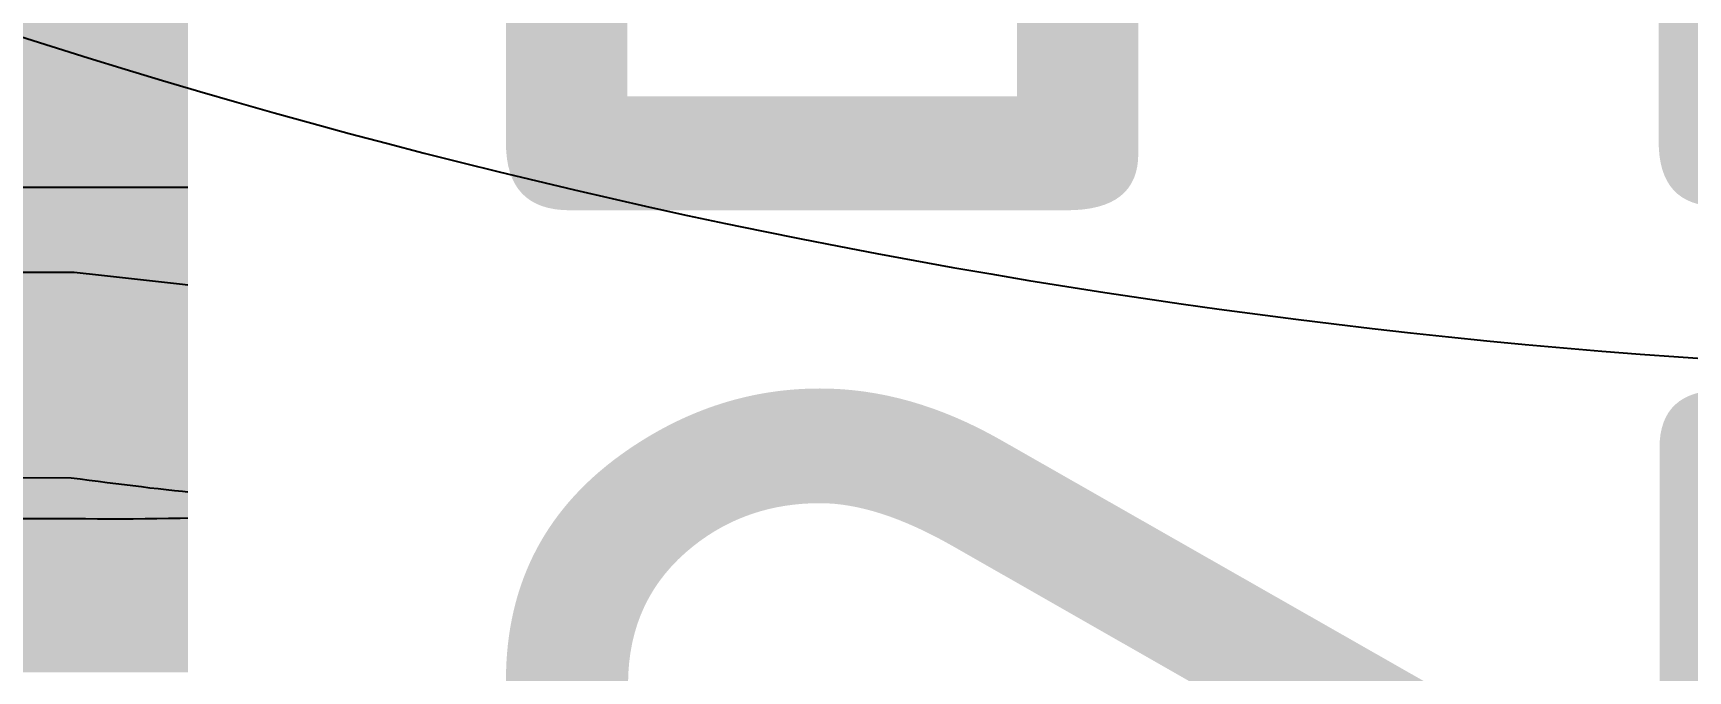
# Model space of a CAD drawing. Extents: x -74236 to 286982, y -14633 to 132816.
# Drawn here: x 94289.9 to 94563.2, y 114774.7 to 114880 of the extents above; entities that cross this region are included whole.
import ezdxf

# ---------------------------------------------------------------- set-up
doc = ezdxf.new("R2010")
doc.units = 0
doc.header["$LTSCALE"] = 10
doc.header["$MEASUREMENT"] = 0
doc.header["$PDSIZE"] = 5
for name, color, linetype in [('1活动家具', 4, 'Continuous'), ('3地坪', 8, 'Continuous'), ('5顶面标注', 3, 'Continuous'), ('6灯具标注', 1, 'Continuous'), ('7开关', 1, 'Continuous'), ('图框', 4, 'Continuous')]:
    doc.layers.add(name, color=color, linetype=linetype)
doc.styles.get("Standard").update_dxf_attribs({"font": 'gbenor.shx', "bigfont": 'gbcbig.shx'})
doc.dimstyles.new('wl20', dxfattribs={"dimscale": 60, "dimtxt": 1.8, "dimasz": 0.03, "dimexe": 0, "dimexo": 0.625, "dimgap": 0.2, "dimtad": 1, "dimdec": 0, "dimrnd": 0.05, "dimdsep": 46, "dimtxsty": 'Standard', "dimblk": 'BZ', "dimcen": 0.06, "dimclrd": 127, "dimclre": 127, "dimclrt": 1, "dimadec": 0, "dimazin": 0, "dimtfac": 1, "dimtdec": 0, "dimtix": 1, "dimtmove": 2, "dimatfit": 3, "dimldrblk": 'jt', "dimfxl": 1, "dimtvp": 1, "dimtfill": 1, "dimtolj": 1, "dimtzin": 0, "dimarcsym": 0})

# ---------------------------------------------------------------- blocks, each defined once
blk = doc.blocks.new('BZ')
at = {"layer": '图框', "linetype": 'Continuous'}
blk.add_hatch(color=2, dxfattribs=at).paths.add_polyline_path([(9.59, 6.47), (6.57, 9.41), (-10.49, -7.49), (-7.44, -10.7)])
blk.add_lwpolyline([(-7.44, -10.7), (9.59, 6.47), (6.57, 9.41), (-10.49, -7.49), (-7.44, -10.7)], dxfattribs=at)
blk = doc.blocks.new('*D450')
at = {"layer": '5顶面标注', "color": 127, "lineweight": -2, "transparency": 16777216}
for p, q in [((94590, 115026.23), (94590, 115028.03)), ((94441.16, 115024.43), (94590, 115024.43)), ((94590, 114774.43), (94590, 115024.43)), ((94441.16, 114774.43), (94590, 114774.43)), ((94590, 114772.63), (94590, 114770.83))]:
    blk.add_line(p, q, dxfattribs=at)
at = {"layer": '5顶面标注', "color": 127, "lineweight": -2, "transparency": 16777216, "xscale": 1.8, "yscale": 1.8, "zscale": 1.8}
for p, rotation in [((94590, 115024.43), 270), ((94590, 114774.43), 90)]:
    blk.add_blockref('BZ', p, dxfattribs=dict(at, rotation=rotation))
at = {"layer": '5顶面标注', "color": 1, "transparency": 16777216, "insert": (94473, 114899.43), "char_height": 210, "attachment_point": 5, "rotation": 90, "bg_fill": 3, "box_fill_scale": 1.25, "bg_fill_color": 256, "bg_fill_true_color": 13158600, "bg_fill_transparency": 0}
blk.add_mtext('\\A1;250', dxfattribs=at)
at = {"layer": 'Defpoints', "color": 0, "transparency": 16777216}
for p in [(94403.66, 115024.43), (94590, 115024.43), (94403.66, 114774.43)]:
    blk.add_point(p, dxfattribs=at)
blk = doc.blocks.new('jt')
at = {"layer": '图框', "linetype": 'Continuous'}
blk.add_hatch(color=2, dxfattribs=at).paths.add_polyline_path([(-22, 17.67), (-16.75, 22.22), (0, 0), (-16.7, -22.03), (-22.01, -17.6), (-5.68, -0.01)])
blk.add_lwpolyline([(-22, 17.67), (-16.75, 22.22), (0, 0), (-16.7, -22.03), (-22.01, -17.6), (-5.68, -0.01), (-22, 17.67)], dxfattribs=at)
blk = doc.blocks.new('*D524')
at = {"layer": '6灯具标注', "color": 127, "lineweight": -2, "transparency": 16777216}
for p, q in [((94244.15, 114830.39), (94244.15, 114429.23)), ((95044.15, 114830.39), (95044.15, 114429.23)), ((94245.95, 114429.23), (95042.35, 114429.23))]:
    blk.add_line(p, q, dxfattribs=at)
at = {"layer": 'Defpoints', "color": 0, "transparency": 16777216}
for p in [(94244.15, 114867.89), (95044.15, 114867.89), (95044.15, 114429.23)]:
    blk.add_point(p, dxfattribs=at)
at = {"layer": '6灯具标注', "color": 127, "lineweight": -2, "transparency": 16777216, "xscale": 1.8, "yscale": 1.8, "zscale": 1.8, "rotation": 180}
blk.add_blockref('BZ', (94244.15, 114429.23), dxfattribs=at)
at = {"layer": '6灯具标注', "color": 127, "lineweight": -2, "transparency": 16777216, "xscale": 1.8, "yscale": 1.8, "zscale": 1.8}
blk.add_blockref('BZ', (95044.15, 114429.23), dxfattribs=at)
at = {"layer": '6灯具标注', "color": 1, "transparency": 16777216, "insert": (94644.15, 114546.23), "char_height": 210, "attachment_point": 5, "bg_fill": 3, "box_fill_scale": 1.25, "bg_fill_color": 256, "bg_fill_true_color": 13158600, "bg_fill_transparency": 0}
blk.add_mtext('\\A1;800', dxfattribs=at)

msp = doc.modelspace()

# ---------------------------------------------------------------- hatches: boundary and pattern name
at = {"layer": '3地坪'}
h = msp.add_hatch(dxfattribs=at)
h.set_pattern_fill('DOLMIT', color=253, scale=500, double=1)
h.set_pattern_definition([(0, (93024.15, 111354.38), (0, 125), []), (45, (93024.15, 111354.38), (-250, 250), [176.777, -353.553])])
h.paths.add_polyline_path([(98164.15, 115024.38), (92884.15, 115024.38), (92884.15, 111354.38), (98434.15, 111354.38), (98434.15, 111424.38), (98434.15, 112225.38), (98434.15, 112374.38), (98164.15, 112374.38), (98094.15, 112374.38), (96794.15, 112374.38), (96244.15, 112374.38), (96244.15, 113424.38), (98164.15, 113424.38)])
at = {"layer": '5顶面标注'}
h = msp.add_hatch(dxfattribs=at)
h.set_pattern_fill('AR-SAND', color=253, scale=60, double=1)
h.set_pattern_definition([(37.5, (0, 0), (-3.7796, 115.609426), [0, -91.2, 0, -102, 0, -97.5]), (7.5, (0, 0), (106.1866, 169.32876), [0, -49.2, 0, -82.2, 0, -31.5]), (327.5, (-73.8, 0), (186.84851, 0.33954), [0, -30, 0, -108, 0, -141]), (317.5, (-73.8, 0), (180.3676, 52.66053), [0, -15, 0, -70.8, 0, -81])])
h.paths.add_polyline_path([(96214.15, 112107.33), (96274.35, 112107.33), (96294.35, 112107.33), (96294.35, 112207.33), (96409.35, 112207.33), (96409.35, 112230.96), (96439.35, 112230.96), (96439.35, 112207.33), (96501.35, 112207.33), (96501.35, 112217.33), (96527.35, 112217.33), (96614.35, 112214.07), (96614.35, 112354.71), (96774.35, 112354.71), (96774.35, 112207.33), (96794.35, 112207.33), (96794.35, 111507.33), (96774.35, 111507.33), (96774.35, 111394.71), (96614.35, 111394.71), (96614.35, 111507.33), (96294.35, 111507.33), (96294.35, 111607.33), (96274.35, 111607.33), (96214.15, 111607.33), (96214.15, 111467.33), (96214.15, 111394.43), (93074.15, 111394.43), (93074.15, 114774.43), (96214.15, 114774.43)], flags=16)
edge = h.paths.add_edge_path(flags=0)
edge.add_line((96774.35, 112354.71), (96774.35, 112194))
edge.add_line((96774.35, 112194), (96779.35, 112194))
edge.add_arc((96779.35, 112187.33), 6.67, -89.9995, 90, ccw=False)
edge.add_line((96779.35, 112180.66), (96774.35, 112180.66))
edge.add_line((96774.35, 112180.66), (96774.35, 111534))
edge.add_line((96774.35, 111534), (96779.35, 111534))
edge.add_arc((96779.35, 111527.33), 6.67, -90, 90.0005, ccw=False)
edge.add_line((96779.35, 111520.66), (96774.35, 111520.66))
edge.add_line((96774.35, 111520.66), (96774.35, 111394.71))
edge.add_line((96774.35, 111394.71), (96614.35, 111394.71))
edge.add_line((96614.35, 111394.71), (96614.35, 112354.71))
edge.add_line((96614.35, 112354.71), (96774.35, 112354.71))
edge = h.paths.add_edge_path(flags=0)
edge.add_arc((96749.35, 112187.33), 6.67, 90, 360)
edge.add_line((96756.02, 112187.33), (96756.57, 112194))
edge.add_line((96756.57, 112194), (96749.35, 112194))
h.paths.add_polyline_path([(96439.35, 112227.33), (96434.35, 112232.33), (96434.35, 112227.33)], flags=0)
edge = h.paths.add_edge_path(flags=0)
edge.add_arc((96284.35, 112006.6), 2.35, 0, 180, ccw=False)
edge.add_arc((96284.35, 112006.49), 2.35, -176.9716, 2.8762, ccw=False)
edge.add_line((96282, 112006.36), (96282, 111906.77))
edge.add_arc((96284.35, 111906.73), 2.35, -180, 178.9017, ccw=False)
edge.add_line((96282, 111906.73), (96282, 111787.15))
edge.add_arc((96284.35, 111787.09), 2.35, -180, 178.5363, ccw=False)
edge.add_line((96282, 111787.09), (96282, 111687.31))
edge.add_arc((96284.35, 111687.21), 2.35, -180, 177.5631, ccw=False)
edge.add_line((96282, 111687.21), (96274.35, 111607.33))
edge.add_line((96274.35, 111607.33), (96282, 112006.6))
h.paths.add_polyline_path([(96178, 111734.05), (96796.8, 111734.05), (96796.8, 111935.18), (96178, 111935.18)], flags=16)
h.paths.add_polyline_path([(98104.15, 112474.43), (96804.15, 112474.43)], flags=17)
h.paths.add_polyline_path([(94384.15, 111114.43), (94384.15, 111354.43), (96280.61, 111354.43), (96280.61, 111114.43), (98684.15, 111114.43), (98684.15, 111424.43), (98444.15, 111424.43), (98444.15, 111354.43), (96794.35, 111354.43), (96794.35, 112374.43), (96254.15, 112374.43), (96254.15, 113424.43), (98174.15, 113424.43), (98174.15, 115024.43), (93034.15, 115024.43), (93034.15, 111114.43)])

# ---------------------------------------------------------------- linework, layer by layer
at = {"layer": '1活动家具', "color": 8}
for p, q in [((94426.47, 114908.62), (94489.79, 114739.09)), ((94322.68, 114844.22), (94322.94, 114842.22)), ((94322.94, 114842.22), (94323.21, 114840.2)), ((94386.75, 114843.17), (94386.74, 114841.27)), ((94454.48, 114841.74), (94453.69, 114842.73)), ((94454.87, 114841.25), (94454.48, 114841.74)), ((94142.23, 114840.95), (94296.7, 114840.51)), ((94296.7, 114840.51), (94301.18, 114840.04)), ((94301.18, 114840.04), (94305.65, 114839.56)), ((94305.65, 114839.56), (94310.11, 114839.05)), ((94310.11, 114839.05), (94314.57, 114838.53)), ((94323.21, 114840.2), (94323.48, 114838.17)), ((94386.73, 114839.36), (94386.71, 114837.43)), ((94386.74, 114841.27), (94386.73, 114839.36)), ((94455.25, 114840.77), (94454.87, 114841.25)), ((94455.62, 114840.29), (94455.25, 114840.77)), ((94455.98, 114839.82), (94455.62, 114840.29)), ((94456.32, 114839.35), (94455.98, 114839.82)), ((94456.65, 114838.89), (94456.32, 114839.35)), ((94314.57, 114838.53), (94316.79, 114838.26)), ((94316.79, 114838.26), (94319.01, 114837.99)), ((94319.01, 114837.99), (94321.23, 114837.71)), ((94321.23, 114837.71), (94323.44, 114837.42)), ((94323.44, 114837.42), (94325.65, 114837.14)), ((94323.48, 114838.17), (94323.74, 114836.13)), ((94325.65, 114837.14), (94327.86, 114836.84)), ((94327.86, 114836.84), (94330.06, 114836.54)), ((94330.06, 114836.54), (94332.25, 114836.24)), ((94332.25, 114836.24), (94374.41, 114835.93)), ((94386.71, 114837.43), (94386.69, 114835.5)), ((94456.96, 114838.44), (94456.65, 114838.89)), ((94457.26, 114838), (94456.96, 114838.44)), ((94457.53, 114837.57), (94457.26, 114838)), ((94457.79, 114837.15), (94457.53, 114837.57)), ((94458.03, 114836.74), (94457.79, 114837.15)), ((94458.25, 114836.34), (94458.03, 114836.74)), ((94458.46, 114835.95), (94458.25, 114836.34)), ((94323.74, 114836.13), (94324, 114834.08)), ((94324, 114834.08), (94324.25, 114832.01)), ((94374.41, 114835.93), (94376.6, 114835.62)), ((94376.6, 114835.62), (94378.78, 114835.3)), ((94378.78, 114835.3), (94380.95, 114834.98)), ((94380.95, 114834.98), (94383.11, 114834.66)), ((94383.11, 114834.66), (94385.26, 114834.33)), ((94385.26, 114834.33), (94387.4, 114834)), ((94386.67, 114833.54), (94386.64, 114831.58)), ((94386.69, 114835.5), (94386.67, 114833.54)), ((94387.4, 114834), (94389.53, 114833.67)), ((94389.53, 114833.67), (94391.65, 114833.35)), ((94458.64, 114835.57), (94458.46, 114835.95)), ((94458.81, 114835.19), (94458.64, 114835.57)), ((94458.96, 114834.83), (94458.81, 114835.19)), ((94459.09, 114834.47), (94458.96, 114834.83)), ((94459.21, 114834.13), (94459.09, 114834.47)), ((94459.31, 114833.79), (94459.21, 114834.13)), ((94459.39, 114833.46), (94459.31, 114833.79)), ((94459.45, 114833.14), (94459.39, 114833.46)), ((94324.25, 114832.01), (94324.51, 114829.93)), ((94386.64, 114831.58), (94386.62, 114829.6)), ((94391.65, 114833.35), (94393.75, 114833.02)), ((94393.75, 114833.02), (94395.84, 114832.69)), ((94395.84, 114832.69), (94397.91, 114832.37)), ((94397.91, 114832.37), (94399.97, 114832.05)), ((94399.97, 114832.05), (94402, 114831.73)), ((94402, 114831.73), (94404.02, 114831.41)), ((94404.02, 114831.41), (94406.02, 114831.1)), ((94406.02, 114831.1), (94408, 114830.79)), ((94408, 114830.79), (94408.98, 114830.64)), ((94459.28, 114830.64), (94459.36, 114830.89)), ((94459.36, 114830.89), (94459.43, 114831.14)), ((94459.43, 114831.14), (94459.48, 114831.4)), ((94459.5, 114832.83), (94459.45, 114833.14)), ((94459.48, 114831.4), (94459.52, 114831.67)), ((94459.53, 114832.53), (94459.5, 114832.83)), ((94459.52, 114831.67), (94459.54, 114831.95)), ((94459.54, 114832.23), (94459.53, 114832.53)), ((94459.54, 114831.95), (94459.54, 114832.23)), ((94324.51, 114829.93), (94324.76, 114827.84)), ((94386.62, 114829.6), (94386.58, 114827.61)), ((94408.98, 114830.64), (94409.96, 114830.49)), ((94409.96, 114830.49), (94410.93, 114830.34)), ((94410.93, 114830.34), (94411.89, 114830.2)), ((94411.89, 114830.2), (94412.85, 114830.05)), ((94412.85, 114830.05), (94413.8, 114829.91)), ((94413.8, 114829.91), (94414.75, 114829.77)), ((94414.75, 114829.77), (94415.69, 114829.63)), ((94415.69, 114829.63), (94416.62, 114829.49)), ((94416.62, 114829.49), (94417.55, 114829.36)), ((94417.55, 114829.36), (94418.47, 114829.22)), ((94418.47, 114829.22), (94419.38, 114829.09)), ((94419.38, 114829.09), (94420.29, 114828.96)), ((94420.29, 114828.96), (94421.19, 114828.84)), ((94421.19, 114828.84), (94422.08, 114828.71)), ((94422.08, 114828.71), (94422.96, 114828.59)), ((94422.96, 114828.59), (94423.84, 114828.47)), ((94423.84, 114828.47), (94424.71, 114828.36)), ((94424.71, 114828.36), (94425.57, 114828.25)), ((94425.57, 114828.25), (94426.43, 114828.14)), ((94426.43, 114828.14), (94427.27, 114828.03)), ((94427.27, 114828.03), (94428.11, 114827.92)), ((94456.19, 114827.88), (94456.5, 114828.02)), ((94456.5, 114828.02), (94456.8, 114828.16)), ((94456.8, 114828.16), (94457.08, 114828.31)), ((94457.08, 114828.31), (94457.34, 114828.46)), ((94457.34, 114828.46), (94457.59, 114828.62)), ((94457.59, 114828.62), (94457.83, 114828.79)), ((94457.83, 114828.79), (94458.05, 114828.97)), ((94458.05, 114828.97), (94458.26, 114829.15)), ((94458.26, 114829.15), (94458.45, 114829.34)), ((94458.45, 114829.34), (94458.63, 114829.54)), ((94458.63, 114829.54), (94458.79, 114829.74)), ((94458.79, 114829.74), (94458.93, 114829.96)), ((94458.93, 114829.96), (94459.07, 114830.18)), ((94459.07, 114830.18), (94459.18, 114830.41)), ((94459.18, 114830.41), (94459.28, 114830.64)), ((94324.76, 114827.84), (94325.01, 114825.73)), ((94325.01, 114825.73), (94325.25, 114823.62)), ((94386.55, 114825.61), (94386.51, 114823.59)), ((94386.58, 114827.61), (94386.55, 114825.61)), ((94428.11, 114827.92), (94428.94, 114827.82)), ((94428.94, 114827.82), (94429.76, 114827.72)), ((94429.76, 114827.72), (94430.58, 114827.63)), ((94430.58, 114827.63), (94431.38, 114827.54)), ((94431.38, 114827.54), (94432.18, 114827.45)), ((94432.18, 114827.45), (94432.97, 114827.37)), ((94432.97, 114827.37), (94433.75, 114827.29)), ((94433.75, 114827.29), (94434.52, 114827.21)), ((94434.52, 114827.21), (94435.28, 114827.13)), ((94435.28, 114827.13), (94436.03, 114827.07)), ((94436.03, 114827.07), (94436.77, 114827)), ((94436.77, 114827), (94437.5, 114826.94)), ((94437.5, 114826.94), (94438.23, 114826.88)), ((94438.23, 114826.88), (94438.94, 114826.83)), ((94438.94, 114826.83), (94439.64, 114826.78)), ((94439.64, 114826.78), (94440.34, 114826.73)), ((94440.34, 114826.73), (94441.02, 114826.69)), ((94441.02, 114826.69), (94441.69, 114826.65)), ((94441.69, 114826.65), (94442.35, 114826.62)), ((94442.35, 114826.62), (94443.01, 114826.6)), ((94443.01, 114826.6), (94443.65, 114826.57)), ((94443.65, 114826.57), (94444.28, 114826.56)), ((94444.28, 114826.56), (94444.9, 114826.54)), ((94444.9, 114826.54), (94445.51, 114826.53)), ((94445.51, 114826.53), (94446.1, 114826.53)), ((94446.1, 114826.53), (94446.69, 114826.53)), ((94446.69, 114826.53), (94447.27, 114826.54)), ((94447.27, 114826.54), (94447.83, 114826.55)), ((94447.83, 114826.55), (94448.38, 114826.57)), ((94448.38, 114826.57), (94448.92, 114826.59)), ((94448.92, 114826.59), (94449.45, 114826.62)), ((94449.45, 114826.62), (94449.97, 114826.66)), ((94449.97, 114826.66), (94450.47, 114826.7)), ((94450.47, 114826.7), (94450.96, 114826.74)), ((94450.96, 114826.74), (94451.44, 114826.79)), ((94451.44, 114826.79), (94451.91, 114826.85)), ((94451.91, 114826.85), (94452.37, 114826.91)), ((94452.37, 114826.91), (94452.81, 114826.98)), ((94452.81, 114826.98), (94453.24, 114827.06)), ((94453.24, 114827.06), (94453.65, 114827.14)), ((94453.65, 114827.14), (94454.06, 114827.22)), ((94454.06, 114827.22), (94454.45, 114827.32)), ((94454.45, 114827.32), (94454.82, 114827.42)), ((94454.82, 114827.42), (94455.19, 114827.53)), ((94455.19, 114827.53), (94455.54, 114827.64)), ((94455.54, 114827.64), (94455.87, 114827.76)), ((94455.87, 114827.76), (94456.19, 114827.88)), ((94325.25, 114823.62), (94325.5, 114821.49)), ((94386.51, 114823.59), (94386.47, 114821.56)), ((94325.5, 114821.49), (94325.74, 114819.36)), ((94386.47, 114821.56), (94386.43, 114819.52)), ((94325.74, 114819.36), (94325.97, 114817.21)), ((94325.97, 114817.21), (94326.2, 114815.05)), ((94386.38, 114817.47), (94386.33, 114815.41)), ((94386.43, 114819.52), (94386.38, 114817.47)), ((94326.2, 114815.05), (94326.43, 114812.89)), ((94386.33, 114815.41), (94386.28, 114813.33)), ((94326.43, 114812.89), (94326.66, 114810.71)), ((94386.28, 114813.33), (94386.22, 114811.25)), ((94326.66, 114810.71), (94326.88, 114808.53)), ((94386.16, 114809.15), (94386.1, 114807.04)), ((94386.22, 114811.25), (94386.16, 114809.15)), ((94326.88, 114808.53), (94327.1, 114806.33)), ((94327.1, 114806.33), (94327.32, 114804.13)), ((94386.1, 114807.04), (94386.03, 114804.92)), ((94327.32, 114804.13), (94327.53, 114801.93)), ((94386.03, 114804.92), (94385.96, 114802.79)), ((94327.53, 114801.93), (94327.74, 114799.71)), ((94385.89, 114800.66), (94385.82, 114798.51)), ((94385.96, 114802.79), (94385.89, 114800.66)), ((94327.74, 114799.71), (94327.94, 114797.49)), ((94385.82, 114798.51), (94385.74, 114796.35)), ((94327.94, 114797.49), (94328.14, 114795.26)), ((94328.14, 114795.26), (94328.34, 114793.02)), ((94385.74, 114796.35), (94385.66, 114794.18)), ((94328.34, 114793.02), (94328.53, 114790.78)), ((94385.66, 114794.18), (94385.57, 114792.01)), ((94328.53, 114790.78), (94328.71, 114788.53)), ((94385.48, 114789.82), (94385.39, 114787.63)), ((94385.57, 114792.01), (94385.48, 114789.82)), ((94328.71, 114788.53), (94328.9, 114786.28)), ((94385.39, 114787.63), (94385.29, 114785.42)), ((94328.9, 114786.28), (94329.07, 114784.02)), ((94385.29, 114785.42), (94385.19, 114783.21)), ((94329.07, 114784.02), (94329.42, 114779.49)), ((94385.19, 114783.21), (94385.09, 114780.99)), ((94329.42, 114779.49), (94329.74, 114774.94)), ((94385.09, 114780.99), (94384.99, 114778.76)), ((94384.88, 114776.53), (94384.76, 114774.29)), ((94384.99, 114778.76), (94384.88, 114776.53)), ((94329.74, 114774.94), (94330.04, 114770.38))]:
    msp.add_line(p, q, dxfattribs=at)
at = {"layer": '1活动家具', "color": 8, "extrusion": (0, 0, -1)}
for p, q in [((94387.78, 114844.25), (94388.1, 114841.62)), ((94388.1, 114841.62), (94388.42, 114838.97)), ((94388.42, 114838.97), (94388.75, 114836.31)), ((94388.75, 114836.31), (94389.08, 114833.62)), ((94389.08, 114833.62), (94389.41, 114830.92)), ((94389.41, 114830.92), (94389.75, 114828.19)), ((94389.75, 114828.19), (94390.09, 114825.43)), ((94450.24, 114827.79), (94454.42, 114830.49)), ((94390.09, 114825.43), (94390.44, 114822.66)), ((94446.06, 114825.11), (94448.15, 114826.44)), ((94448.15, 114826.44), (94450.24, 114827.79)), ((94390.44, 114822.66), (94390.8, 114819.86)), ((94441.9, 114822.49), (94443.98, 114823.79)), ((94443.98, 114823.79), (94446.06, 114825.11)), ((94455.66, 114821.61), (94457.72, 114822.63)), ((94457.72, 114822.63), (94461.8, 114824.65)), ((94390.8, 114819.86), (94391.15, 114817.03)), ((94436.72, 114819.34), (94437.75, 114819.96)), ((94437.75, 114819.96), (94438.79, 114820.58)), ((94438.79, 114820.58), (94439.82, 114821.21)), ((94439.82, 114821.21), (94440.86, 114821.85)), ((94440.86, 114821.85), (94441.9, 114822.49)), ((94451.53, 114819.61), (94453.6, 114820.61)), ((94453.6, 114820.61), (94455.66, 114821.61)), ((94432.6, 114816.95), (94433.63, 114817.54)), ((94433.63, 114817.54), (94434.66, 114818.13)), ((94434.66, 114818.13), (94435.69, 114818.73)), ((94435.69, 114818.73), (94436.72, 114819.34)), ((94445.18, 114816.67), (94446.25, 114817.15)), ((94446.25, 114817.15), (94447.32, 114817.64)), ((94447.32, 114817.64), (94448.38, 114818.13)), ((94448.38, 114818.13), (94449.43, 114818.62)), ((94449.43, 114818.62), (94451.53, 114819.61)), ((94391.15, 114817.03), (94391.52, 114814.18)), ((94427.5, 114814.19), (94428.52, 114814.72)), ((94428.52, 114814.72), (94429.54, 114815.26)), ((94429.54, 114815.26), (94430.56, 114815.82)), ((94430.56, 114815.82), (94431.58, 114816.38)), ((94431.58, 114816.38), (94432.6, 114816.95)), ((94438.58, 114813.86), (94439.7, 114814.31)), ((94439.7, 114814.31), (94440.81, 114814.78)), ((94440.81, 114814.78), (94441.92, 114815.25)), ((94441.92, 114815.25), (94443.01, 114815.72)), ((94443.01, 114815.72), (94444.1, 114816.19)), ((94444.1, 114816.19), (94445.18, 114816.67)), ((94391.52, 114814.18), (94391.89, 114811.3)), ((94421.46, 114811.25), (94422.46, 114811.71)), ((94422.46, 114811.71), (94423.46, 114812.18)), ((94423.46, 114812.18), (94424.47, 114812.66)), ((94424.47, 114812.66), (94425.48, 114813.16)), ((94425.48, 114813.16), (94426.49, 114813.67)), ((94426.49, 114813.67), (94427.5, 114814.19)), ((94431.63, 114811.21), (94432.82, 114811.63)), ((94432.82, 114811.63), (94433.99, 114812.07)), ((94433.99, 114812.07), (94435.15, 114812.51)), ((94435.15, 114812.51), (94436.31, 114812.95)), ((94436.31, 114812.95), (94437.45, 114813.4)), ((94437.45, 114813.4), (94438.58, 114813.86)), ((94391.89, 114811.3), (94392.07, 114809.85)), ((94392.07, 114809.85), (94392.26, 114808.39)), ((94415.51, 114808.8), (94416.5, 114809.17)), ((94416.5, 114809.17), (94417.49, 114809.56)), ((94417.49, 114809.56), (94418.48, 114809.97)), ((94418.48, 114809.97), (94419.47, 114810.38)), ((94419.47, 114810.38), (94420.47, 114810.81)), ((94420.47, 114810.81), (94421.46, 114811.25)), ((94424.24, 114808.77), (94425.51, 114809.16)), ((94425.51, 114809.16), (94426.76, 114809.55)), ((94426.76, 114809.55), (94428, 114809.96)), ((94428, 114809.96), (94429.22, 114810.37)), ((94429.22, 114810.37), (94430.43, 114810.78)), ((94430.43, 114810.78), (94431.63, 114811.21)), ((94144.67, 114806.79), (94296.19, 114806.59)), ((94296.19, 114806.59), (94297.69, 114806.39)), ((94297.69, 114806.39), (94299.18, 114806.19)), ((94299.18, 114806.19), (94300.65, 114806)), ((94392.26, 114808.39), (94392.45, 114806.93)), ((94392.45, 114806.93), (94392.64, 114805.46)), ((94406.64, 114805.97), (94407.62, 114806.24)), ((94407.62, 114806.24), (94408.61, 114806.52)), ((94408.61, 114806.52), (94409.6, 114806.81)), ((94409.6, 114806.81), (94410.58, 114807.11)), ((94410.58, 114807.11), (94411.57, 114807.42)), ((94411.57, 114807.42), (94412.55, 114807.75)), ((94412.55, 114807.75), (94413.54, 114808.08)), ((94413.53, 114805.93), (94414.93, 114806.25)), ((94413.54, 114808.08), (94414.52, 114808.43)), ((94414.52, 114808.43), (94415.51, 114808.8)), ((94414.93, 114806.25), (94416.31, 114806.59)), ((94416.31, 114806.59), (94417.67, 114806.93)), ((94417.67, 114806.93), (94419.02, 114807.28)), ((94419.02, 114807.28), (94420.35, 114807.64)), ((94420.35, 114807.64), (94421.66, 114808.01)), ((94421.66, 114808.01), (94422.96, 114808.39)), ((94422.96, 114808.39), (94424.24, 114808.77)), ((94300.65, 114806), (94302.11, 114805.81)), ((94302.11, 114805.81), (94303.55, 114805.63)), ((94303.55, 114805.63), (94304.97, 114805.45)), ((94304.97, 114805.45), (94306.39, 114805.28)), ((94306.39, 114805.28), (94307.78, 114805.11)), ((94307.78, 114805.11), (94309.17, 114804.94)), ((94309.17, 114804.94), (94310.53, 114804.78)), ((94310.53, 114804.78), (94311.89, 114804.63)), ((94311.89, 114804.63), (94313.23, 114804.48)), ((94313.23, 114804.48), (94314.56, 114804.34)), ((94314.56, 114804.34), (94315.87, 114804.2)), ((94315.87, 114804.2), (94317.18, 114804.06)), ((94317.18, 114804.06), (94318.47, 114803.94)), ((94318.47, 114803.94), (94319.74, 114803.81)), ((94319.74, 114803.81), (94321.01, 114803.7)), ((94321.01, 114803.7), (94322.26, 114803.59)), ((94322.26, 114803.59), (94323.51, 114803.49)), ((94323.51, 114803.49), (94324.74, 114803.39)), ((94324.74, 114803.39), (94325.96, 114803.3)), ((94391.54, 114803.31), (94392.57, 114803.42)), ((94392.57, 114803.42), (94393.6, 114803.53)), ((94392.64, 114805.46), (94392.83, 114803.98)), ((94392.83, 114803.98), (94393.03, 114802.49)), ((94393.6, 114803.53), (94394.62, 114803.66)), ((94394.62, 114803.66), (94395.64, 114803.79)), ((94395.64, 114803.79), (94396.65, 114803.94)), ((94396.65, 114803.94), (94397.66, 114804.09)), ((94397.66, 114804.09), (94398.67, 114804.26)), ((94398.51, 114803.17), (94400.1, 114803.4)), ((94398.67, 114804.26), (94399.68, 114804.43)), ((94399.68, 114804.43), (94400.68, 114804.62)), ((94400.1, 114803.4), (94401.66, 114803.65)), ((94400.68, 114804.62), (94401.67, 114804.82)), ((94401.66, 114803.65), (94403.21, 114803.9)), ((94401.67, 114804.82), (94402.67, 114805.03)), ((94402.67, 114805.03), (94403.66, 114805.25)), ((94403.21, 114803.9), (94404.74, 114804.16)), ((94403.66, 114805.25), (94404.66, 114805.48)), ((94404.66, 114805.48), (94405.65, 114805.72)), ((94404.74, 114804.16), (94406.25, 114804.43)), ((94405.65, 114805.72), (94406.64, 114805.97)), ((94406.25, 114804.43), (94407.75, 114804.71)), ((94407.75, 114804.71), (94409.22, 114805)), ((94409.22, 114805), (94410.68, 114805.3)), ((94410.68, 114805.3), (94412.11, 114805.61)), ((94412.11, 114805.61), (94413.53, 114805.93)), ((94325.96, 114803.3), (94327.17, 114803.21)), ((94327.17, 114803.21), (94328.37, 114803.14)), ((94328.37, 114803.14), (94329.55, 114803.07)), ((94329.55, 114803.07), (94330.73, 114803)), ((94330.73, 114803), (94331.9, 114802.95)), ((94331.9, 114802.95), (94373.03, 114802.9)), ((94372.89, 114800.63), (94374.7, 114800.75)), ((94373.03, 114802.9), (94374.18, 114802.86)), ((94374.18, 114802.86), (94375.32, 114802.82)), ((94374.7, 114800.75), (94376.49, 114800.87)), ((94375.32, 114802.82), (94376.46, 114802.8)), ((94376.46, 114802.8), (94377.58, 114802.78)), ((94376.49, 114800.87), (94378.27, 114800.99)), ((94377.58, 114802.78), (94378.7, 114802.77)), ((94378.27, 114800.99), (94380.04, 114801.13)), ((94378.7, 114802.77), (94379.81, 114802.77)), ((94379.81, 114802.77), (94380.91, 114802.77)), ((94380.04, 114801.13), (94381.8, 114801.27)), ((94380.91, 114802.77), (94382, 114802.79)), ((94381.8, 114801.27), (94383.54, 114801.43)), ((94382, 114802.79), (94383.08, 114802.81)), ((94383.08, 114802.81), (94384.16, 114802.84)), ((94383.54, 114801.43), (94385.26, 114801.59)), ((94384.16, 114802.84), (94385.23, 114802.88)), ((94385.23, 114802.88), (94386.3, 114802.93)), ((94385.26, 114801.59), (94386.97, 114801.75)), ((94386.3, 114802.93), (94387.36, 114802.99)), ((94386.97, 114801.75), (94388.67, 114801.93)), ((94387.36, 114802.99), (94388.41, 114803.05)), ((94388.41, 114803.05), (94389.46, 114803.13)), ((94388.67, 114801.93), (94390.35, 114802.12)), ((94389.46, 114803.13), (94390.5, 114803.22)), ((94390.35, 114802.12), (94392.01, 114802.31)), ((94390.5, 114803.22), (94391.54, 114803.31)), ((94392.01, 114802.31), (94393.66, 114802.51)), ((94393.03, 114802.49), (94393.22, 114801)), ((94393.22, 114801), (94393.42, 114799.5)), ((94393.66, 114802.51), (94395.3, 114802.72)), ((94395.3, 114802.72), (94396.91, 114802.94)), ((94396.91, 114802.94), (94398.51, 114803.17)), ((94144.56, 114799.87), (94296.56, 114799.85)), ((94296.56, 114799.85), (94298.55, 114799.83)), ((94298.55, 114799.83), (94300.54, 114799.82)), ((94300.54, 114799.82), (94302.52, 114799.81)), ((94302.52, 114799.81), (94304.49, 114799.81)), ((94304.49, 114799.81), (94306.45, 114799.82)), ((94306.45, 114799.82), (94308.4, 114799.83)), ((94308.4, 114799.83), (94310.35, 114799.85)), ((94310.35, 114799.85), (94312.29, 114799.88)), ((94312.29, 114799.88), (94314.21, 114799.91)), ((94314.21, 114799.91), (94316.13, 114799.95)), ((94316.13, 114799.95), (94318.04, 114800)), ((94318.04, 114800), (94319.94, 114800.05)), ((94319.94, 114800.05), (94321.83, 114800.11)), ((94321.83, 114800.11), (94323.71, 114800.18)), ((94323.71, 114800.18), (94325.57, 114800.26)), ((94325.57, 114800.26), (94327.43, 114800.34)), ((94327.43, 114800.34), (94329.27, 114800.43)), ((94329.27, 114800.43), (94331.1, 114800.53)), ((94331.1, 114800.53), (94372.89, 114800.63)), ((94393.42, 114799.5), (94393.62, 114797.99)), ((94393.62, 114797.99), (94393.82, 114796.47)), ((94393.82, 114796.47), (94394.02, 114794.95)), ((94394.02, 114794.95), (94394.22, 114793.42)), ((94394.22, 114793.42), (94394.43, 114791.87)), ((94394.43, 114791.87), (94394.63, 114790.33)), ((94394.63, 114790.33), (94394.84, 114788.77)), ((94394.84, 114788.77), (94395.05, 114787.2)), ((94395.05, 114787.2), (94395.26, 114785.63)), ((94395.26, 114785.63), (94395.47, 114784.05)), ((94395.47, 114784.05), (94395.69, 114782.46)), ((94395.69, 114782.46), (94395.9, 114780.86)), ((94395.9, 114780.86), (94396.12, 114779.25)), ((94396.12, 114779.25), (94396.34, 114777.63)), ((94396.34, 114777.63), (94396.56, 114776.01)), ((94396.56, 114776.01), (94396.79, 114774.37))]:
    msp.add_line(p, q, dxfattribs=at)

# ---------------------------------------------------------------- next in the draw order: dimensions: what is measured, and where the dimension line sits
at = {"layer": '5顶面标注', "color": 253}
dim = msp.add_linear_dim(base=(94590, 115024.43), p1=(94403.66, 114774.43), p2=(94403.66, 115024.43), angle=90, dimstyle='wl20', override={"dimtxt": 3.5, "dimfxl": 300, "dimfxlon": 1, "dimarcsym": 1}, dxfattribs=at)
dim.commit()
dim.dimension.update_dxf_attribs({"geometry": '*D450', "text_midpoint": (94473, 114899.43)})

# ---------------------------------------------------------------- next in the draw order: linework, layer by layer
at = {"layer": '7开关', "color": 6}
for centre, radius, start, end in [((94644.15, 115988.52), 1164.91, 249.91749, 290.08251), ((95226.25, 115014.36), 2015.81, 183.85187, 253.21576)]:
    msp.add_arc(centre, radius, start, end, dxfattribs=at)

# ---------------------------------------------------------------- next in the draw order: dimensions: what is measured, and where the dimension line sits
at = {"layer": '6灯具标注', "color": 6}
dim = msp.add_linear_dim(base=(95044.15, 114429.23), p1=(94244.15, 114867.89), p2=(95044.15, 114867.89), dimstyle='wl20', override={"dimtxt": 3.5, "dimfxl": 300, "dimfxlon": 1, "dimarcsym": 1}, dxfattribs=at)
dim.commit()
dim.dimension.update_dxf_attribs({"geometry": '*D524', "text_midpoint": (94644.15, 114546.23)})

doc.saveas('drawing.dxf')
